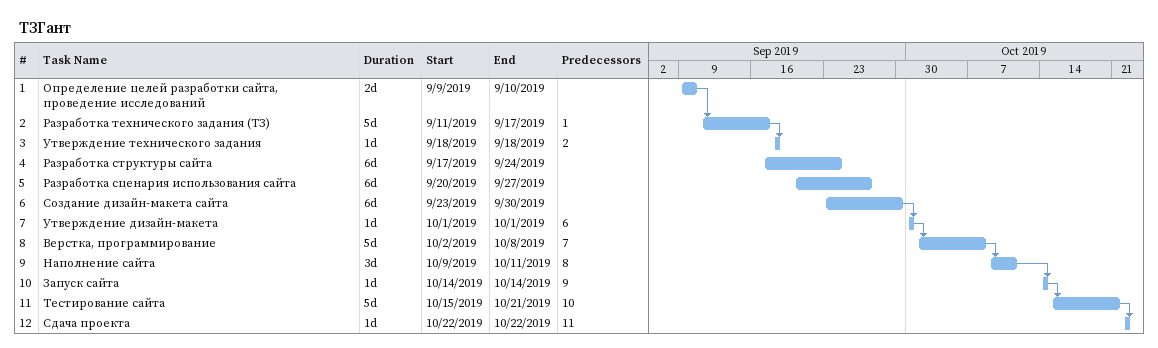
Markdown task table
ТЗГант

| ID | Task | Duration | Start | Finish | Predecessors |
|---|---|---|---|---|---|
| 1 | Определение целей разработки сайта, проведение исследований | 2d | 2019-09-09 | 2019-09-10 |  |
| 2 | Разработка технического задания (ТЗ) | 5d | 2019-09-11 | 2019-09-17 | 1 |
| 3 | Утверждение технического задания | 1d | 2019-09-18 | 2019-09-18 | 2 |
| 4 | Разработка структуры сайта | 6d | 2019-09-17 | 2019-09-24 |  |
| 5 | Разработка сценария использования сайта | 6d | 2019-09-20 | 2019-09-27 |  |
| 6 | Создание дизайн-макета сайта | 6d | 2019-09-23 | 2019-09-30 |  |
| 7 | Утверждение дизайн-макета | 1d | 2019-10-01 | 2019-10-01 | 6 |
| 8 | Верстка, программирование | 5d | 2019-10-02 | 2019-10-08 | 7 |
| 9 | Наполнение сайта | 3d | 2019-10-09 | 2019-10-11 | 8 |
| 10 | Запуск сайта | 1d | 2019-10-14 | 2019-10-14 | 9 |
| 11 | Тестирование сайта | 5d | 2019-10-15 | 2019-10-21 | 10 |
| 12 | Сдача проекта | 1d | 2019-10-22 | 2019-10-22 | 11 |
